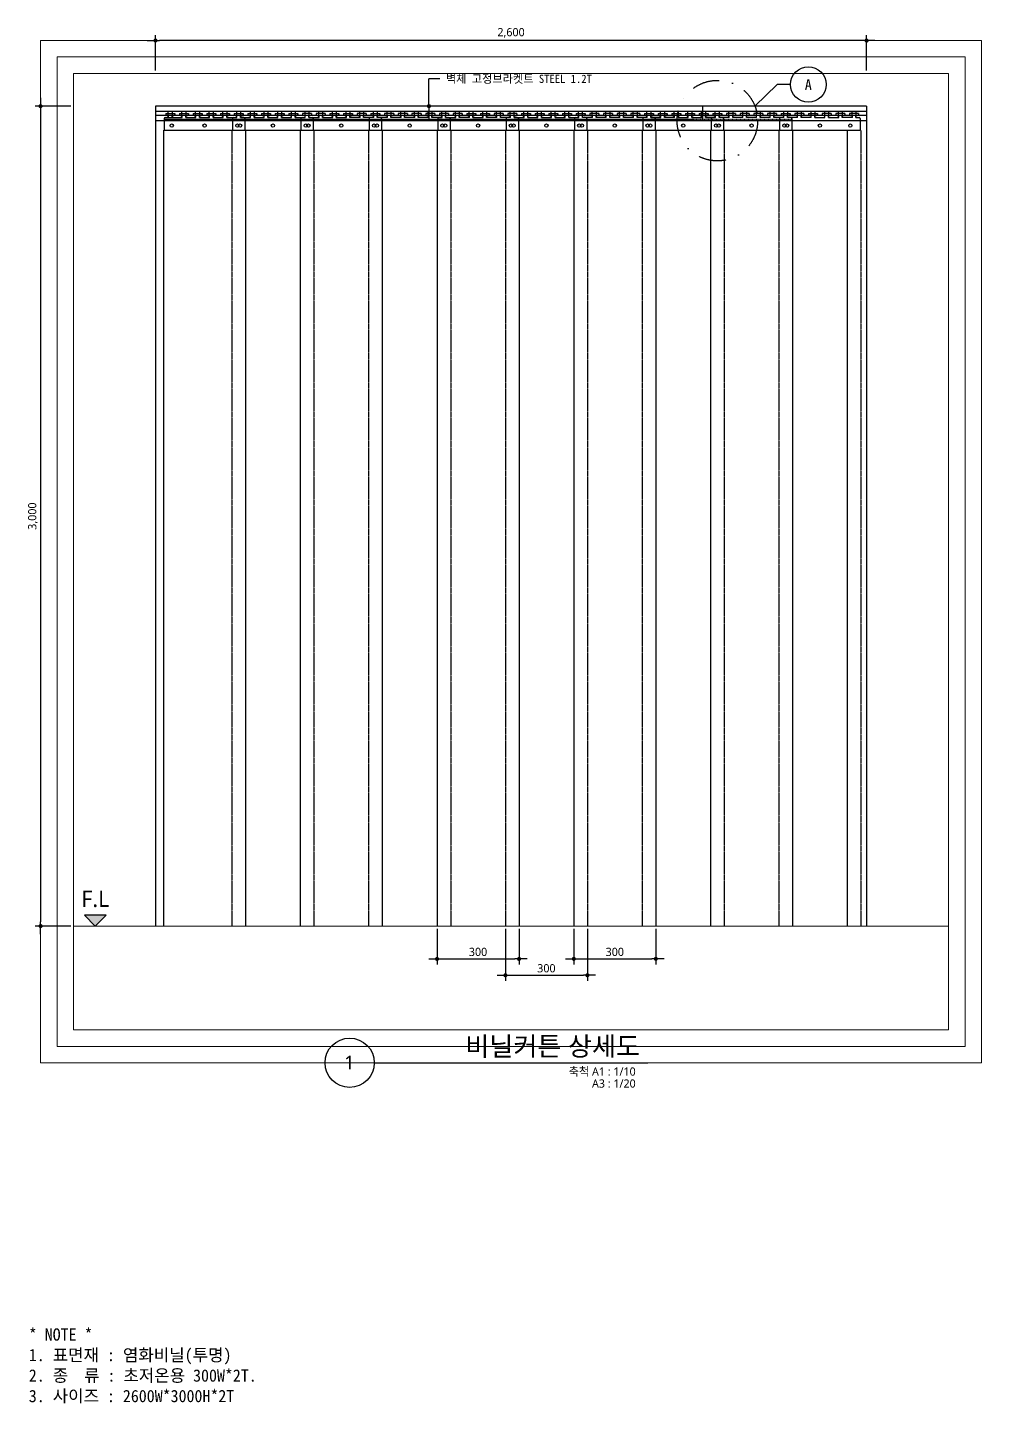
# Model space of a CAD drawing. Header units: millimetres. Extents: x 232323 to 272954, y -5343 to 8721.
# Drawn here: x 261685 to 265173, y 750 to 5785 of the extents above; entities that cross this region are included whole.
import ezdxf
from ezdxf.enums import TextEntityAlignment as Align

# ---------------------------------------------------------------- set-up
doc = ezdxf.new("R2010")
doc.units = ezdxf.units.MM
doc.header["$MEASUREMENT"] = 0
doc.linetypes.add('DASHDOTX2', pattern=[2, 1, -0.5, 0, -0.5])
doc.linetypes.add('HIDDEN', pattern=[0.375, 0.25, -0.125])
doc.layers.get('0').update_dxf_attribs({"linetype": 'CONTINUOUS'})
for name, color, linetype, lineweight in [('A-DIMS', 7, 'CONTINUOUS', 25), ('A-MKXS-LEAD', 7, 'CONTINUOUS', 25), ('A-MKXS-MAK2', 3, 'DASHDOTX2', 25), ('A-MKXS-TEXT1', 3, 'CONTINUOUS', 25), ('A-MKXS-TEXT2', 7, 'CONTINUOUS', 25), ('A-MKXX-NAME', 3, 'CONTINUOUS', 25), ('A-XXXX-FIN2', 6, 'CONTINUOUS', 20), ('A-XXXX-SYMB', 7, 'CONTINUOUS', 25), ('A-XXXX-TXT1', 3, 'CONTINUOUS', 25), ('A-XXXX-TXT2', 3, 'CONTINUOUS', 25)]:
    doc.layers.add(name, color=color, linetype=linetype, lineweight=lineweight)
doc.layers.add('A-XXXX-NPLT', color=144, linetype='CONTINUOUS', lineweight=15, plot=False)
for name, color, linetype in [('BOLT', 8, 'CONTINUOUS'), ('FT', 4, 'CONTINUOUS'), ('HIDDEN2', 4, 'HIDDEN'), ('STRIP', 3, 'CONTINUOUS'), ('부자재', 2, 'CONTINUOUS'), ('비닐시트', 6, 'CONTINUOUS')]:
    doc.layers.add(name, color=color, linetype=linetype)
doc.styles.add('HY울릉도L', font='')
doc.styles.add('돋움체', font='')
doc.styles.add('맑은고딕', font='malgun.ttf')
doc.styles.get('HY울릉도L').set_extended_font_data('HYwulM')
doc.styles.get('돋움체').set_extended_font_data('DotumChe')
doc.dimstyles.new('CDIM', dxfattribs={"dimtxt": 3, "dimasz": 1.5, "dimexe": 2, "dimexo": 1, "dimgap": 1, "dimtad": 1, "dimdec": 0, "dimrnd": 0.5, "dimzin": 0, "dimdsep": 32, "dimlunit": 6, "dimtxsty": 'HY울릉도L', "dimblk1": '_CIDOT', "dimblk2": '_CIDOT', "dimsah": 1, "dimcen": 5.5, "dimclrd": 2, "dimclre": 2, "dimclrt": 7, "dimadec": 0, "dimazin": 0, "dimtfac": 1, "dimtdec": 0, "dimtix": 1, "dimtmove": 2, "dimatfit": 1, "dimldrblk": '_CIDOT', "dimfxl": 1, "dimtolj": 1, "dimtzin": 0, "dimlwd": -1, "dimarcsym": 0})

# ---------------------------------------------------------------- blocks, each defined once
blk = doc.blocks.new('_CIDOT')
at = {"color": 0, "linetype": 'ByBlock'}
blk.add_line((2, 0), (-1, 0), dxfattribs=at)
at = {"color": 0, "linetype": 'ByBlock', "const_width": 0.5}
blk.add_lwpolyline([(-0.25, 0, 1), (0.25, 0, 1)], format="xyb", close=True, dxfattribs=at)
blk = doc.blocks.new('*D106')
at = {"layer": 'A-DIMS', "lineweight": -2, "transparency": 16777216}
for p, q in [((261842.6, 5497), (261712.6, 5497)), ((261842.6, 2497), (261712.6, 2497))]:
    blk.add_line(p, q, dxfattribs=at)
at = {"layer": 'A-DIMS', "transparency": 16777216}
blk.add_line((261732.6, 5482), (261732.6, 2512), dxfattribs=at)
at = {"layer": 'A-DIMS', "transparency": 16777216, "xscale": 15, "yscale": 15, "zscale": 15}
for p, rotation in [((261732.6, 5497), 90), ((261732.6, 2497), 270)]:
    blk.add_blockref('_CIDOT', p, dxfattribs=dict(at, rotation=rotation))
at = {"layer": 'A-DIMS', "color": 3, "transparency": 16777216, "insert": (261704.6, 3997), "char_height": 30, "attachment_point": 5, "rotation": 90, "style": '맑은고딕'}
blk.add_mtext('\\A1;3,000', dxfattribs=at)
blk = doc.blocks.new('*D107')
at = {"layer": 'A-DIMS', "lineweight": -2, "transparency": 16777216}
for p, q in [((262152.6, 5627), (262152.6, 5757)), ((264752.6, 5627), (264752.6, 5757))]:
    blk.add_line(p, q, dxfattribs=at)
at = {"layer": 'A-DIMS', "transparency": 16777216}
blk.add_line((264737.6, 5737), (262167.6, 5737), dxfattribs=at)
at = {"layer": 'A-DIMS', "transparency": 16777216, "xscale": 15, "yscale": 15, "zscale": 15, "rotation": 180}
blk.add_blockref('_CIDOT', (262152.6, 5737), dxfattribs=at)
at = {"layer": 'A-DIMS', "transparency": 16777216, "xscale": 15, "yscale": 15, "zscale": 15}
blk.add_blockref('_CIDOT', (264752.6, 5737), dxfattribs=at)
at = {"layer": 'A-DIMS', "color": 3, "transparency": 16777216, "insert": (263452.6, 5765), "char_height": 30, "attachment_point": 5, "style": '맑은고딕'}
blk.add_mtext('\\A1;2,600', dxfattribs=at)
blk = doc.blocks.new('*D108')
at = {"layer": 'A-DIMS', "lineweight": -2, "transparency": 16777216}
for p, q in [((263182, 2487), (263182, 2357)), ((263482, 2487), (263482, 2357))]:
    blk.add_line(p, q, dxfattribs=at)
at = {"layer": 'A-DIMS', "transparency": 16777216}
blk.add_line((263197, 2377), (263467, 2377), dxfattribs=at)
at = {"layer": 'A-DIMS', "transparency": 16777216, "xscale": 15, "yscale": 15, "zscale": 15, "rotation": 180}
blk.add_blockref('_CIDOT', (263182, 2377), dxfattribs=at)
at = {"layer": 'A-DIMS', "transparency": 16777216, "xscale": 15, "yscale": 15, "zscale": 15}
blk.add_blockref('_CIDOT', (263482, 2377), dxfattribs=at)
at = {"layer": 'A-DIMS', "color": 3, "transparency": 16777216, "insert": (263332, 2402.5), "char_height": 30, "attachment_point": 5, "style": '맑은고딕'}
blk.add_mtext('\\A1;300', dxfattribs=at)
blk = doc.blocks.new('*D109')
at = {"layer": 'A-DIMS', "lineweight": -2, "transparency": 16777216}
for p, q in [((263432, 2487), (263432, 2297)), ((263732, 2487), (263732, 2297))]:
    blk.add_line(p, q, dxfattribs=at)
at = {"layer": 'A-DIMS', "transparency": 16777216}
blk.add_line((263447, 2317), (263717, 2317), dxfattribs=at)
at = {"layer": 'A-DIMS', "transparency": 16777216, "xscale": 15, "yscale": 15, "zscale": 15, "rotation": 180}
blk.add_blockref('_CIDOT', (263432, 2317), dxfattribs=at)
at = {"layer": 'A-DIMS', "transparency": 16777216, "xscale": 15, "yscale": 15, "zscale": 15}
blk.add_blockref('_CIDOT', (263732, 2317), dxfattribs=at)
at = {"layer": 'A-DIMS', "color": 3, "transparency": 16777216, "insert": (263582, 2342.5), "char_height": 30, "attachment_point": 5, "style": '맑은고딕'}
blk.add_mtext('\\A1;300', dxfattribs=at)
blk = doc.blocks.new('*D110')
at = {"layer": 'A-DIMS', "lineweight": -2, "transparency": 16777216}
for p, q in [((263682, 2487), (263682, 2357)), ((263982, 2487), (263982, 2357))]:
    blk.add_line(p, q, dxfattribs=at)
at = {"layer": 'A-DIMS', "transparency": 16777216}
blk.add_line((263697, 2377), (263967, 2377), dxfattribs=at)
at = {"layer": 'A-DIMS', "transparency": 16777216, "xscale": 15, "yscale": 15, "zscale": 15, "rotation": 180}
blk.add_blockref('_CIDOT', (263682, 2377), dxfattribs=at)
at = {"layer": 'A-DIMS', "transparency": 16777216, "xscale": 15, "yscale": 15, "zscale": 15}
blk.add_blockref('_CIDOT', (263982, 2377), dxfattribs=at)
at = {"layer": 'A-DIMS', "color": 3, "transparency": 16777216, "insert": (263832, 2402.5), "char_height": 30, "attachment_point": 5, "style": '맑은고딕'}
blk.add_mtext('\\A1;300', dxfattribs=at)

msp = doc.modelspace()

# ---------------------------------------------------------------- hatches: boundary and pattern name
at = {"layer": 'A-XXXX-SYMB'}
msp.add_hatch(color=256, dxfattribs=at).paths.add_polyline_path([(261932.6, 2497), (261972.6, 2537), (261892.6, 2537)])

# ---------------------------------------------------------------- linework, layer by layer
at = {"color": 2}
for p, q in [((262152.6, 5497), (262152.6, 2497)), ((264752.6, 5497), (262152.6, 5497)), ((263152.6, 5497), (263152.6, 5444)), ((264152.6, 5497), (264152.6, 5444)), ((264752.6, 5497), (264752.6, 2497)), ((262152.6, 5444), (264752.6, 5444))]:
    msp.add_line(p, q, dxfattribs=at)
for p, q in [((262199.5, 5456), (262199.5, 5478)), ((262200.5, 5456), (262213.5, 5456)), ((262214.5, 5456), (262214.5, 5478)), ((262249.5, 5456), (262249.5, 5478)), ((262264.5, 5456), (262264.5, 5478)), ((262299.5, 5456), (262299.5, 5478)), ((262314.5, 5456), (262314.5, 5478)), ((262349.5, 5456), (262349.5, 5478)), ((262364.5, 5456), (262364.5, 5478)), ((262399.5, 5456), (262399.5, 5478)), ((262414.5, 5456), (262414.5, 5478)), ((262449.5, 5456), (262449.5, 5478)), ((262464.5, 5456), (262464.5, 5478)), ((262499.5, 5456), (262499.5, 5478)), ((262514.5, 5456), (262514.5, 5478)), ((262549.5, 5456), (262549.5, 5478)), ((262564.5, 5456), (262564.5, 5478)), ((262599.5, 5456), (262599.5, 5478)), ((262614.5, 5456), (262614.5, 5478)), ((262649.5, 5456), (262649.5, 5478)), ((262664.5, 5456), (262664.5, 5478)), ((262699.5, 5456), (262699.5, 5478)), ((262714.5, 5456), (262714.5, 5478)), ((262749.5, 5456), (262749.5, 5478)), ((262764.5, 5456), (262764.5, 5478)), ((262799.5, 5456), (262799.5, 5478)), ((262814.5, 5456), (262814.5, 5478)), ((262849.5, 5456), (262849.5, 5478)), ((262864.5, 5456), (262864.5, 5478)), ((262899.5, 5456), (262899.5, 5478)), ((262914.5, 5456), (262914.5, 5478)), ((262949.5, 5456), (262949.5, 5478)), ((262964.5, 5456), (262964.5, 5478)), ((262999.5, 5456), (262999.5, 5478)), ((263014.5, 5456), (263014.5, 5478)), ((263049.5, 5456), (263049.5, 5478)), ((263064.5, 5456), (263064.5, 5478)), ((263099.5, 5456), (263099.5, 5478)), ((263114.5, 5456), (263114.5, 5478)), ((263149.5, 5456), (263149.5, 5478)), ((263164.5, 5456), (263164.5, 5478)), ((263199.5, 5456), (263199.5, 5478)), ((263214.5, 5456), (263214.5, 5478)), ((263249.5, 5456), (263249.5, 5478)), ((263264.5, 5456), (263264.5, 5478)), ((263299.5, 5456), (263299.5, 5478)), ((263314.5, 5456), (263314.5, 5478)), ((263349.5, 5456), (263349.5, 5478)), ((263364.5, 5456), (263364.5, 5478)), ((263399.5, 5456), (263399.5, 5478)), ((263414.5, 5456), (263414.5, 5478)), ((263449.5, 5456), (263449.5, 5478)), ((263464.5, 5456), (263464.5, 5478)), ((263499.5, 5456), (263499.5, 5478)), ((263514.5, 5456), (263514.5, 5478)), ((263549.5, 5456), (263549.5, 5478)), ((263564.5, 5456), (263564.5, 5478)), ((263599.5, 5456), (263599.5, 5478)), ((263614.5, 5456), (263614.5, 5478)), ((263649.5, 5456), (263649.5, 5478)), ((263664.5, 5456), (263664.5, 5478)), ((263699.5, 5456), (263699.5, 5478)), ((263714.5, 5456), (263714.5, 5478)), ((263749.5, 5456), (263749.5, 5478)), ((263764.5, 5456), (263764.5, 5478)), ((263799.5, 5456), (263799.5, 5478)), ((263814.5, 5456), (263814.5, 5478)), ((263849.5, 5456), (263849.5, 5478)), ((263864.5, 5456), (263864.5, 5478)), ((263899.5, 5456), (263899.5, 5478)), ((263914.5, 5456), (263914.5, 5478)), ((263949.5, 5456), (263949.5, 5478)), ((263964.5, 5456), (263964.5, 5478)), ((263999.5, 5456), (263999.5, 5478)), ((264014.5, 5456), (264014.5, 5478)), ((264049.5, 5456), (264049.5, 5478)), ((264064.5, 5456), (264064.5, 5478)), ((264099.5, 5456), (264099.5, 5478)), ((264114.5, 5456), (264114.5, 5478)), ((264149.5, 5456), (264149.5, 5478)), ((264164.5, 5456), (264164.5, 5478)), ((264199.5, 5456), (264199.5, 5478)), ((264214.5, 5456), (264214.5, 5478)), ((264249.5, 5456), (264249.5, 5478)), ((264264.5, 5456), (264264.5, 5478)), ((264299.5, 5456), (264299.5, 5478)), ((264314.5, 5456), (264314.5, 5478)), ((264349.5, 5456), (264349.5, 5478)), ((264364.5, 5456), (264364.5, 5478)), ((264399.5, 5456), (264399.5, 5478)), ((264414.5, 5456), (264414.5, 5478)), ((264449.5, 5456), (264449.5, 5478)), ((264464.5, 5456), (264464.5, 5478)), ((264499.5, 5456), (264499.5, 5478)), ((264514.5, 5456), (264514.5, 5478)), ((264549.5, 5456), (264549.5, 5478)), ((264564.5, 5456), (264564.5, 5478)), ((264599.5, 5456), (264599.5, 5478)), ((264614.5, 5456), (264614.5, 5478)), ((264649.5, 5456), (264649.5, 5478)), ((264664.5, 5456), (264664.5, 5478)), ((264699.5, 5456), (264699.5, 5478)), ((264714.5, 5456), (264714.5, 5478))]:
    msp.add_line(p, q)
at = {"color": 4, "linetype": 'HIDDEN', "ltscale": 0.5}
for p, q in [((262432, 5409), (262432, 2497)), ((262732, 5409), (262732, 2497)), ((262932, 5409), (262932, 2497)), ((263232, 5409), (263232, 2497)), ((263432, 5409), (263432, 2497)), ((263732, 5409), (263732, 2497)), ((263932, 5409), (263932, 2497)), ((264232, 5409), (264232, 2497)), ((264432, 5409), (264432, 2497)), ((264732, 5409), (264732, 2497))]:
    msp.add_line(p, q, dxfattribs=at)
at = {"layer": 'A-MKXS-LEAD'}
for p in [(263152.6, 5497), (263192.6, 5597)]:
    msp.add_line(p, (263152.6, 5597), dxfattribs=at)
at = {"layer": 'A-MKXS-LEAD', "const_width": 7.5}
msp.add_lwpolyline([(263148.8, 5497, 1), (263156.3, 5497, 1)], format="xyb", close=True, dxfattribs=at)
at = {"layer": 'A-MKXS-MAK2', "linetype": 'Continuous'}
for p, q in [((264425.1, 5576.2), (264344.5, 5497)), ((264474.5, 5576.2), (264425.1, 5576.2))]:
    msp.add_line(p, q, dxfattribs=at)
msp.add_circle((264539.5, 5576.2), 65, dxfattribs=at)
at = {"layer": 'A-MKXS-MAK2', "ltscale": 100}
msp.add_circle((264207, 5444), 147.3, dxfattribs=at)
at = {"layer": 'A-XXXX-FIN2'}
msp.add_line((265052.6, 2497), (261852.6, 2497), dxfattribs=at)
at = {"layer": 'A-XXXX-NPLT'}
for points in [[(265172.6, 1997), (261732.6, 1997), (261732.6, 5737), (265172.6, 5737)], [(265112.6, 2057), (261792.6, 2057), (261792.6, 5677), (265112.6, 5677)], [(265052.6, 2117), (261852.6, 2117), (261852.6, 5617), (265052.6, 5617)]]:
    msp.add_lwpolyline(points, close=True, dxfattribs=at)
at = {"layer": 'A-XXXX-SYMB'}
for p, q in [((261892.6, 2537), (261932.6, 2497)), ((261972.6, 2537), (261892.6, 2537)), ((261932.6, 2497), (261972.6, 2537)), ((262952.6, 1997), (263952.6, 1997))]:
    msp.add_line(p, q, dxfattribs=at)
msp.add_circle((262862.6, 1997), 90, dxfattribs=at)
at = {"layer": 'BOLT'}
for centre in [(262212, 5426), (262332, 5426), (262452, 5426), (262462, 5426), (262582, 5426), (262702, 5426), (262712, 5426), (262832, 5426), (262952, 5426), (262962, 5426), (263082, 5426), (263202, 5426), (263212, 5426), (263332, 5426), (263452, 5426), (263462, 5426), (263582, 5426), (263702, 5426), (263712, 5426), (263832, 5426), (263952, 5426), (263962, 5426), (264082, 5426), (264202, 5426), (264212, 5426), (264332, 5426), (264452, 5426), (264462, 5426), (264582, 5426), (264693.1, 5426)]:
    msp.add_circle(centre, 6, dxfattribs=at)
at = {"layer": 'FT'}
for p, q in [((264752.6, 5478), (262152.6, 5478)), ((264752.6, 5463), (262152.6, 5463))]:
    msp.add_line(p, q, dxfattribs=at)
at = {"layer": 'HIDDEN2'}
msp.add_line((262184.5, 5449), (264479.5, 5449), dxfattribs=at)
at = {"layer": 'STRIP'}
for p, q in [((262182, 5409), (262182, 2497)), ((262482, 5409), (262482, 2497)), ((262682, 5409), (262682, 2497)), ((262982, 5409), (262982, 2497)), ((263182, 5409), (263182, 2497)), ((263482, 5409), (263482, 2497)), ((263682, 5409), (263682, 2497)), ((263982, 5409), (263982, 2497)), ((264182, 5409), (264182, 2497)), ((264482, 5409), (264482, 2497)), ((264682, 5409), (264682, 2497))]:
    msp.add_line(p, q, dxfattribs=at)
at = {"layer": '부자재', "color": 9}
msp.add_line((262464.5, 5478), (262152.6, 5478), dxfattribs=at)
at = {"layer": '비닐시트'}
for p, q in [((262184.5, 5452), (262184.5, 5409)), ((262188.5, 5456), (262200.5, 5456)), ((262190.5, 5470), (262190.5, 5467)), ((262190.5, 5470), (262223.5, 5470)), ((262194.5, 5463), (262200.5, 5463)), ((262200.5, 5456), (262200.5, 5463)), ((262213.5, 5463), (262219.5, 5463)), ((262213.5, 5456), (262213.5, 5463)), ((262213.5, 5456), (262250.5, 5456)), ((262223.5, 5470), (262223.5, 5467)), ((262240.5, 5470), (262273.5, 5470)), ((262240.5, 5470), (262240.5, 5467)), ((262244.5, 5463), (262250.5, 5463)), ((262250.5, 5456), (262250.5, 5463)), ((262263.5, 5463), (262269.5, 5463)), ((262263.5, 5456), (262263.5, 5463)), ((262263.5, 5456), (262300.5, 5456)), ((262273.5, 5470), (262273.5, 5467)), ((262290.5, 5470), (262323.5, 5470)), ((262290.5, 5470), (262290.5, 5467)), ((262294.5, 5463), (262300.5, 5463)), ((262300.5, 5456), (262300.5, 5463)), ((262313.5, 5463), (262319.5, 5463)), ((262313.5, 5456), (262313.5, 5463)), ((262313.5, 5456), (262350.5, 5456)), ((262323.5, 5470), (262323.5, 5467)), ((262340.5, 5470), (262373.5, 5470)), ((262340.5, 5470), (262340.5, 5467)), ((262344.5, 5463), (262350.5, 5463)), ((262350.5, 5456), (262350.5, 5463)), ((262363.5, 5463), (262369.5, 5463)), ((262363.5, 5456), (262363.5, 5463)), ((262363.5, 5456), (262400.5, 5456)), ((262373.5, 5470), (262373.5, 5467)), ((262390.5, 5470), (262390.5, 5467)), ((262390.5, 5470), (262423.5, 5470)), ((262394.5, 5463), (262400.5, 5463)), ((262400.5, 5456), (262400.5, 5463)), ((262413.5, 5463), (262419.5, 5463)), ((262413.5, 5456), (262413.5, 5463)), ((262413.5, 5456), (262450.5, 5456)), ((262423.5, 5470), (262423.5, 5467)), ((262434.5, 5452), (262434.5, 5409)), ((262440.5, 5470), (262473.5, 5470)), ((262440.5, 5470), (262440.5, 5467)), ((262444.5, 5463), (262450.5, 5463)), ((262450.5, 5456), (262450.5, 5463)), ((262463.5, 5456), (262463.5, 5463)), ((262463.5, 5463), (262469.5, 5463)), ((262463.5, 5456), (262500.5, 5456)), ((262475.5, 5456), (262463.5, 5456)), ((262473.5, 5470), (262473.5, 5467)), ((262479.5, 5452), (262479.5, 5409)), ((262490.5, 5470), (262523.5, 5470)), ((262490.5, 5470), (262490.5, 5467)), ((262494.5, 5463), (262500.5, 5463)), ((262500.5, 5456), (262500.5, 5463)), ((262513.5, 5456), (262513.5, 5463)), ((262513.5, 5463), (262519.5, 5463)), ((262513.5, 5456), (262550.5, 5456)), ((262523.5, 5470), (262523.5, 5467)), ((262540.5, 5470), (262540.5, 5467)), ((262540.5, 5470), (262573.5, 5470)), ((262544.5, 5463), (262550.5, 5463)), ((262550.5, 5456), (262550.5, 5463)), ((262563.5, 5463), (262569.5, 5463)), ((262563.5, 5456), (262563.5, 5463)), ((262563.5, 5456), (262600.5, 5456)), ((262573.5, 5470), (262573.5, 5467)), ((262590.5, 5470), (262590.5, 5467)), ((262590.5, 5470), (262623.5, 5470)), ((262594.5, 5463), (262600.5, 5463)), ((262600.5, 5456), (262600.5, 5463)), ((262613.5, 5456), (262613.5, 5463)), ((262613.5, 5463), (262619.5, 5463)), ((262613.5, 5456), (262650.5, 5456)), ((262623.5, 5470), (262623.5, 5467)), ((262640.5, 5470), (262640.5, 5467)), ((262640.5, 5470), (262673.5, 5470)), ((262644.5, 5463), (262650.5, 5463)), ((262650.5, 5456), (262650.5, 5463)), ((262663.5, 5463), (262669.5, 5463)), ((262663.5, 5456), (262663.5, 5463)), ((262663.5, 5456), (262700.5, 5456)), ((262673.5, 5470), (262673.5, 5467)), ((262684.5, 5452), (262684.5, 5409)), ((262690.5, 5470), (262690.5, 5467)), ((262723.5, 5470), (262690.5, 5470)), ((262700.5, 5463), (262694.5, 5463)), ((262700.5, 5456), (262700.5, 5463)), ((262719.5, 5463), (262713.5, 5463)), ((262713.5, 5456), (262713.5, 5463)), ((262713.5, 5456), (262750.5, 5456)), ((262723.5, 5470), (262723.5, 5467)), ((262729.5, 5452), (262729.5, 5409)), ((262773.5, 5470), (262740.5, 5470)), ((262740.5, 5470), (262740.5, 5467)), ((262744.5, 5463), (262750.5, 5463)), ((262750.5, 5456), (262750.5, 5463)), ((262763.5, 5456), (262763.5, 5463)), ((262763.5, 5463), (262769.5, 5463)), ((262763.5, 5456), (262800.5, 5456)), ((262773.5, 5470), (262773.5, 5467)), ((262790.5, 5470), (262823.5, 5470)), ((262790.5, 5470), (262790.5, 5467)), ((262794.5, 5463), (262800.5, 5463)), ((262800.5, 5456), (262800.5, 5463)), ((262813.5, 5463), (262819.5, 5463)), ((262813.5, 5456), (262813.5, 5463)), ((262813.5, 5456), (262850.5, 5456)), ((262823.5, 5470), (262823.5, 5467)), ((262840.5, 5470), (262840.5, 5467)), ((262840.5, 5470), (262873.5, 5470)), ((262844.5, 5463), (262850.5, 5463)), ((262850.5, 5456), (262850.5, 5463)), ((262863.5, 5463), (262869.5, 5463)), ((262863.5, 5456), (262863.5, 5463)), ((262900.5, 5456), (262863.5, 5456)), ((262873.5, 5470), (262873.5, 5467)), ((262890.5, 5470), (262890.5, 5467)), ((262923.5, 5470), (262890.5, 5470)), ((262894.5, 5463), (262900.5, 5463)), ((262900.5, 5456), (262900.5, 5463)), ((262913.5, 5456), (262913.5, 5463)), ((262919.5, 5463), (262913.5, 5463)), ((262950.5, 5456), (262913.5, 5456)), ((262923.5, 5470), (262923.5, 5467)), ((262934.5, 5452), (262934.5, 5409)), ((262940.5, 5470), (262940.5, 5467)), ((262940.5, 5470), (262973.5, 5470)), ((262950.5, 5463), (262944.5, 5463)), ((262950.5, 5456), (262950.5, 5463)), ((262963.5, 5456), (262963.5, 5463)), ((262969.5, 5463), (262963.5, 5463)), ((263000.5, 5456), (262963.5, 5456)), ((262973.5, 5470), (262973.5, 5467)), ((262979.5, 5452), (262979.5, 5409)), ((262990.5, 5470), (262990.5, 5467)), ((263023.5, 5470), (262990.5, 5470)), ((263000.5, 5463), (262994.5, 5463)), ((263000.5, 5456), (263000.5, 5463)), ((263019.5, 5463), (263013.5, 5463)), ((263013.5, 5456), (263013.5, 5463)), ((263050.5, 5456), (263013.5, 5456)), ((263023.5, 5470), (263023.5, 5467)), ((263040.5, 5470), (263040.5, 5467)), ((263073.5, 5470), (263040.5, 5470)), ((263050.5, 5463), (263044.5, 5463)), ((263050.5, 5456), (263050.5, 5463)), ((263069.5, 5463), (263063.5, 5463)), ((263063.5, 5456), (263063.5, 5463)), ((263100.5, 5456), (263063.5, 5456)), ((263073.5, 5470), (263073.5, 5467)), ((263123.5, 5470), (263090.5, 5470)), ((263090.5, 5470), (263090.5, 5467)), ((263100.5, 5463), (263094.5, 5463)), ((263100.5, 5456), (263100.5, 5463)), ((263113.5, 5456), (263113.5, 5463)), ((263119.5, 5463), (263113.5, 5463)), ((263150.5, 5456), (263113.5, 5456)), ((263123.5, 5470), (263123.5, 5467)), ((263173.5, 5470), (263140.5, 5470)), ((263140.5, 5470), (263140.5, 5467)), ((263150.5, 5463), (263144.5, 5463)), ((263150.5, 5456), (263150.5, 5463)), ((263163.5, 5456), (263163.5, 5463)), ((263169.5, 5463), (263163.5, 5463)), ((263200.5, 5456), (263163.5, 5456)), ((263173.5, 5470), (263173.5, 5467)), ((263184.5, 5452), (263184.5, 5409)), ((263188.5, 5456), (263200.5, 5456)), ((263190.5, 5470), (263190.5, 5467)), ((263223.5, 5470), (263190.5, 5470)), ((263200.5, 5463), (263194.5, 5463)), ((263200.5, 5456), (263200.5, 5463)), ((263213.5, 5456), (263213.5, 5463)), ((263219.5, 5463), (263213.5, 5463)), ((263213.5, 5456), (263250.5, 5456)), ((263223.5, 5470), (263223.5, 5467)), ((263229.5, 5452), (263229.5, 5409)), ((263240.5, 5470), (263240.5, 5467)), ((263273.5, 5470), (263240.5, 5470)), ((263250.5, 5463), (263244.5, 5463)), ((263250.5, 5456), (263250.5, 5463)), ((263263.5, 5456), (263263.5, 5463)), ((263269.5, 5463), (263263.5, 5463)), ((263300.5, 5456), (263263.5, 5456)), ((263273.5, 5470), (263273.5, 5467)), ((263290.5, 5470), (263323.5, 5470)), ((263290.5, 5470), (263290.5, 5467)), ((263294.5, 5463), (263300.5, 5463)), ((263300.5, 5456), (263300.5, 5463)), ((263313.5, 5463), (263319.5, 5463)), ((263313.5, 5456), (263313.5, 5463)), ((263313.5, 5456), (263350.5, 5456)), ((263323.5, 5470), (263323.5, 5467)), ((263340.5, 5470), (263373.5, 5470)), ((263340.5, 5470), (263340.5, 5467)), ((263350.5, 5463), (263344.5, 5463)), ((263350.5, 5456), (263350.5, 5463)), ((263363.5, 5463), (263369.5, 5463)), ((263363.5, 5456), (263363.5, 5463)), ((263400.5, 5456), (263363.5, 5456)), ((263373.5, 5470), (263373.5, 5467)), ((263390.5, 5470), (263390.5, 5467)), ((263423.5, 5470), (263390.5, 5470)), ((263394.5, 5463), (263400.5, 5463)), ((263400.5, 5456), (263400.5, 5463)), ((263413.5, 5456), (263413.5, 5463)), ((263419.5, 5463), (263413.5, 5463)), ((263450.5, 5456), (263413.5, 5456)), ((263423.5, 5470), (263423.5, 5467)), ((263434.5, 5452), (263434.5, 5409)), ((263440.5, 5470), (263440.5, 5467)), ((263473.5, 5470), (263440.5, 5470)), ((263444.5, 5463), (263450.5, 5463)), ((263450.5, 5456), (263450.5, 5463)), ((263463.5, 5456), (263463.5, 5463)), ((263463.5, 5463), (263469.5, 5463)), ((263475.5, 5456), (263463.5, 5456)), ((263463.5, 5456), (263500.5, 5456)), ((263473.5, 5470), (263473.5, 5467)), ((263479.5, 5452), (263479.5, 5409)), ((263490.5, 5470), (263523.5, 5470)), ((263490.5, 5470), (263490.5, 5467)), ((263494.5, 5463), (263500.5, 5463)), ((263500.5, 5456), (263500.5, 5463)), ((263513.5, 5456), (263513.5, 5463)), ((263513.5, 5463), (263519.5, 5463)), ((263513.5, 5456), (263550.5, 5456)), ((263523.5, 5470), (263523.5, 5467)), ((263540.5, 5470), (263540.5, 5467)), ((263540.5, 5470), (263573.5, 5470)), ((263544.5, 5463), (263550.5, 5463)), ((263550.5, 5456), (263550.5, 5463)), ((263563.5, 5456), (263563.5, 5463)), ((263563.5, 5463), (263569.5, 5463)), ((263563.5, 5456), (263600.5, 5456)), ((263573.5, 5470), (263573.5, 5467)), ((263590.5, 5470), (263590.5, 5467)), ((263590.5, 5470), (263623.5, 5470)), ((263594.5, 5463), (263600.5, 5463)), ((263600.5, 5456), (263600.5, 5463)), ((263613.5, 5463), (263619.5, 5463)), ((263613.5, 5456), (263613.5, 5463)), ((263613.5, 5456), (263650.5, 5456)), ((263623.5, 5470), (263623.5, 5467)), ((263640.5, 5470), (263673.5, 5470)), ((263640.5, 5470), (263640.5, 5467)), ((263644.5, 5463), (263650.5, 5463)), ((263650.5, 5456), (263650.5, 5463)), ((263663.5, 5463), (263669.5, 5463)), ((263663.5, 5456), (263663.5, 5463)), ((263663.5, 5456), (263700.5, 5456)), ((263673.5, 5470), (263673.5, 5467)), ((263684.5, 5452), (263684.5, 5409)), ((263690.5, 5470), (263723.5, 5470)), ((263690.5, 5470), (263690.5, 5467)), ((263700.5, 5463), (263694.5, 5463)), ((263700.5, 5456), (263700.5, 5463)), ((263719.5, 5463), (263713.5, 5463)), ((263713.5, 5456), (263713.5, 5463)), ((263750.5, 5456), (263713.5, 5456)), ((263723.5, 5470), (263723.5, 5467)), ((263729.5, 5452), (263729.5, 5409)), ((263740.5, 5470), (263740.5, 5467)), ((263773.5, 5470), (263740.5, 5470)), ((263750.5, 5463), (263744.5, 5463)), ((263750.5, 5456), (263750.5, 5463)), ((263769.5, 5463), (263763.5, 5463)), ((263763.5, 5456), (263763.5, 5463)), ((263800.5, 5456), (263763.5, 5456)), ((263773.5, 5470), (263773.5, 5467)), ((263790.5, 5470), (263790.5, 5467)), ((263823.5, 5470), (263790.5, 5470)), ((263800.5, 5463), (263794.5, 5463)), ((263800.5, 5456), (263800.5, 5463)), ((263819.5, 5463), (263813.5, 5463)), ((263813.5, 5456), (263813.5, 5463)), ((263850.5, 5456), (263813.5, 5456)), ((263823.5, 5470), (263823.5, 5467)), ((263840.5, 5470), (263840.5, 5467)), ((263873.5, 5470), (263840.5, 5470)), ((263850.5, 5463), (263844.5, 5463)), ((263850.5, 5456), (263850.5, 5463)), ((263863.5, 5456), (263863.5, 5463)), ((263869.5, 5463), (263863.5, 5463)), ((263900.5, 5456), (263863.5, 5456)), ((263873.5, 5470), (263873.5, 5467)), ((263923.5, 5470), (263890.5, 5470)), ((263890.5, 5470), (263890.5, 5467)), ((263900.5, 5463), (263894.5, 5463)), ((263900.5, 5456), (263900.5, 5463)), ((263913.5, 5456), (263913.5, 5463)), ((263919.5, 5463), (263913.5, 5463)), ((263950.5, 5456), (263913.5, 5456)), ((263923.5, 5470), (263923.5, 5467)), ((263934.5, 5452), (263934.5, 5409)), ((263940.5, 5470), (263940.5, 5467)), ((263940.5, 5470), (263973.5, 5470)), ((263950.5, 5463), (263944.5, 5463)), ((263950.5, 5456), (263950.5, 5463)), ((263963.5, 5463), (263969.5, 5463)), ((263963.5, 5456), (263963.5, 5463)), ((263963.5, 5456), (264000.5, 5456)), ((264000.5, 5456), (263963.5, 5456)), ((263973.5, 5470), (263973.5, 5467)), ((263979.5, 5452), (263979.5, 5409)), ((263990.5, 5470), (264023.5, 5470)), ((263990.5, 5470), (263990.5, 5467)), ((263994.5, 5463), (264000.5, 5463)), ((264000.5, 5456), (264000.5, 5463)), ((264013.5, 5463), (264019.5, 5463)), ((264013.5, 5456), (264013.5, 5463)), ((264050.5, 5456), (264013.5, 5456)), ((264023.5, 5470), (264023.5, 5467)), ((264040.5, 5470), (264040.5, 5467)), ((264040.5, 5470), (264073.5, 5470)), ((264044.5, 5463), (264050.5, 5463)), ((264050.5, 5456), (264050.5, 5463)), ((264063.5, 5463), (264069.5, 5463)), ((264063.5, 5456), (264063.5, 5463)), ((264063.5, 5456), (264100.5, 5456)), ((264073.5, 5470), (264073.5, 5467)), ((264090.5, 5470), (264090.5, 5467)), ((264090.5, 5470), (264123.5, 5470)), ((264094.5, 5463), (264100.5, 5463)), ((264100.5, 5456), (264100.5, 5463)), ((264113.5, 5463), (264119.5, 5463)), ((264113.5, 5456), (264113.5, 5463)), ((264113.5, 5456), (264150.5, 5456)), ((264123.5, 5470), (264123.5, 5467)), ((264140.5, 5470), (264140.5, 5467)), ((264140.5, 5470), (264173.5, 5470)), ((264144.5, 5463), (264150.5, 5463)), ((264150.5, 5456), (264150.5, 5463)), ((264163.5, 5463), (264169.5, 5463)), ((264163.5, 5456), (264163.5, 5463)), ((264163.5, 5456), (264200.5, 5456)), ((264200.5, 5456), (264163.5, 5456)), ((264173.5, 5470), (264173.5, 5467)), ((264184.5, 5452), (264184.5, 5409)), ((264190.5, 5470), (264223.5, 5470)), ((264190.5, 5470), (264190.5, 5467)), ((264194.5, 5463), (264200.5, 5463)), ((264200.5, 5456), (264200.5, 5463)), ((264213.5, 5456), (264213.5, 5463)), ((264219.5, 5463), (264213.5, 5463)), ((264250.5, 5456), (264213.5, 5456)), ((264223.5, 5470), (264223.5, 5467)), ((264229.5, 5452), (264229.5, 5409)), ((264240.5, 5470), (264240.5, 5467)), ((264273.5, 5470), (264240.5, 5470)), ((264250.5, 5463), (264244.5, 5463)), ((264250.5, 5456), (264250.5, 5463)), ((264269.5, 5463), (264263.5, 5463)), ((264263.5, 5456), (264263.5, 5463)), ((264300.5, 5456), (264263.5, 5456)), ((264273.5, 5470), (264273.5, 5467)), ((264323.5, 5470), (264290.5, 5470)), ((264290.5, 5470), (264290.5, 5467)), ((264300.5, 5463), (264294.5, 5463)), ((264300.5, 5456), (264300.5, 5463)), ((264313.5, 5456), (264313.5, 5463)), ((264319.5, 5463), (264313.5, 5463)), ((264350.5, 5456), (264313.5, 5456)), ((264323.5, 5470), (264323.5, 5467)), ((264373.5, 5470), (264340.5, 5470)), ((264340.5, 5470), (264340.5, 5467)), ((264350.5, 5463), (264344.5, 5463)), ((264350.5, 5456), (264350.5, 5463)), ((264369.5, 5463), (264363.5, 5463)), ((264363.5, 5456), (264363.5, 5463)), ((264400.5, 5456), (264363.5, 5456)), ((264373.5, 5470), (264373.5, 5467)), ((264423.5, 5470), (264390.5, 5470)), ((264390.5, 5470), (264390.5, 5467)), ((264400.5, 5463), (264394.5, 5463)), ((264400.5, 5456), (264400.5, 5463)), ((264419.5, 5463), (264413.5, 5463)), ((264413.5, 5456), (264413.5, 5463)), ((264450.5, 5456), (264413.5, 5456)), ((264423.5, 5470), (264423.5, 5467)), ((264434.5, 5452), (264434.5, 5409)), ((264440.5, 5470), (264473.5, 5470)), ((264440.5, 5470), (264440.5, 5467)), ((264450.5, 5463), (264444.5, 5463)), ((264450.5, 5456), (264450.5, 5463)), ((264463.5, 5456), (264463.5, 5463)), ((264469.5, 5463), (264463.5, 5463)), ((264500.5, 5456), (264463.5, 5456)), ((264473.5, 5470), (264473.5, 5467)), ((264479.5, 5452), (264479.5, 5409)), ((264523.5, 5470), (264490.5, 5470)), ((264490.5, 5470), (264490.5, 5467)), ((264500.5, 5456), (264500.5, 5463)), ((264513.5, 5456), (264513.5, 5463)), ((264519.5, 5463), (264513.5, 5463)), ((264550.5, 5456), (264513.5, 5456)), ((264523.5, 5470), (264523.5, 5467)), ((264540.5, 5470), (264573.5, 5470)), ((264540.5, 5470), (264540.5, 5467)), ((264550.5, 5463), (264544.5, 5463)), ((264550.5, 5456), (264550.5, 5463)), ((264569.5, 5463), (264563.5, 5463)), ((264563.5, 5456), (264563.5, 5463)), ((264563.5, 5456), (264600.5, 5456)), ((264573.5, 5470), (264573.5, 5467)), ((264590.5, 5470), (264590.5, 5467)), ((264623.5, 5470), (264590.5, 5470)), ((264600.5, 5456), (264600.5, 5463)), ((264613.5, 5456), (264613.5, 5463)), ((264619.5, 5463), (264613.5, 5463)), ((264613.5, 5456), (264650.5, 5456)), ((264623.5, 5470), (264623.5, 5467)), ((264640.5, 5470), (264640.5, 5467)), ((264673.5, 5470), (264640.5, 5470)), ((264650.5, 5463), (264644.5, 5463)), ((264650.5, 5456), (264650.5, 5463)), ((264669.5, 5463), (264663.5, 5463)), ((264663.5, 5456), (264663.5, 5463)), ((264700.5, 5456), (264663.5, 5456)), ((264673.5, 5470), (264673.5, 5467)), ((264690.5, 5470), (264690.5, 5467)), ((264723.5, 5470), (264690.5, 5470)), ((264700.5, 5463), (264694.5, 5463)), ((264700.5, 5456), (264700.5, 5463)), ((264713.5, 5456), (264713.5, 5463)), ((264719.5, 5463), (264713.5, 5463)), ((264713.5, 5456), (264725.5, 5456)), ((264723.5, 5470), (264723.5, 5467)), ((264729.5, 5452), (264729.5, 5409)), ((262184.5, 5409), (264729.5, 5409))]:
    msp.add_line(p, q, dxfattribs=at)
for centre, start, end in [((262188.5, 5452), 90, 180), ((262194.5, 5467), 180, 270), ((262219.5, 5467), 270, 0), ((262244.5, 5467), 180, 270), ((262269.5, 5467), 270, 0), ((262294.5, 5467), 180, 270), ((262319.5, 5467), 270, 0), ((262344.5, 5467), 180, 270), ((262369.5, 5467), 270, 0), ((262394.5, 5467), 180, 270), ((262419.5, 5467), 270, 0), ((262438.5, 5452), 90, 180), ((262444.5, 5467), 180, 270), ((262469.5, 5467), 270, 0), ((262475.5, 5452), 0, 90), ((262494.5, 5467), 180, 270), ((262519.5, 5467), 270, 0), ((262544.5, 5467), 180, 270), ((262569.5, 5467), 270, 0), ((262594.5, 5467), 180, 270), ((262619.5, 5467), 270, 0), ((262644.5, 5467), 180, 270), ((262669.5, 5467), 270, 0), ((262688.5, 5452), 90, 180), ((262694.5, 5467), 180, 270), ((262719.5, 5467), 270, 0), ((262725.5, 5452), 0, 90), ((262744.5, 5467), 180, 270), ((262769.5, 5467), 270, 0), ((262794.5, 5467), 180, 270), ((262819.5, 5467), 270, 0), ((262844.5, 5467), 180, 270), ((262869.5, 5467), 270, 0), ((262894.5, 5467), 180, 270), ((262919.5, 5467), 270, 0), ((262938.5, 5452), 90, 180), ((262944.5, 5467), 180, 270), ((262969.5, 5467), 270, 0), ((262975.5, 5452), 0, 90), ((262994.5, 5467), 180, 270), ((263019.5, 5467), 270, 0), ((263044.5, 5467), 180, 270), ((263069.5, 5467), 270, 0), ((263094.5, 5467), 180, 270), ((263119.5, 5467), 270, 0), ((263144.5, 5467), 180, 270), ((263169.5, 5467), 270, 0), ((263188.5, 5452), 90, 180), ((263194.5, 5467), 180, 270), ((263219.5, 5467), 270, 0), ((263225.5, 5452), 0, 90), ((263244.5, 5467), 180, 270), ((263269.5, 5467), 270, 0), ((263294.5, 5467), 180, 270), ((263319.5, 5467), 270, 0), ((263344.5, 5467), 180, 270), ((263369.5, 5467), 270, 0), ((263394.5, 5467), 180, 270), ((263419.5, 5467), 270, 0), ((263438.5, 5452), 90, 180), ((263444.5, 5467), 180, 270), ((263469.5, 5467), 270, 0), ((263475.5, 5452), 0, 90), ((263494.5, 5467), 180, 270), ((263519.5, 5467), 270, 0), ((263544.5, 5467), 180, 270), ((263569.5, 5467), 270, 0), ((263594.5, 5467), 180, 270), ((263619.5, 5467), 270, 0), ((263644.5, 5467), 180, 270), ((263669.5, 5467), 270, 0), ((263688.5, 5452), 90, 180), ((263694.5, 5467), 180, 270), ((263719.5, 5467), 270, 0), ((263725.5, 5452), 0, 90), ((263744.5, 5467), 180, 270), ((263769.5, 5467), 270, 0), ((263794.5, 5467), 180, 270), ((263819.5, 5467), 270, 0), ((263844.5, 5467), 180, 270), ((263869.5, 5467), 270, 0), ((263894.5, 5467), 180, 270), ((263919.5, 5467), 270, 0), ((263938.5, 5452), 90, 180), ((263944.5, 5467), 180, 270), ((263969.5, 5467), 270, 0), ((263975.5, 5452), 0, 90), ((263994.5, 5467), 180, 270), ((264019.5, 5467), 270, 0), ((264044.5, 5467), 180, 270), ((264069.5, 5467), 270, 0), ((264094.5, 5467), 180, 270), ((264119.5, 5467), 270, 0), ((264144.5, 5467), 180, 270), ((264169.5, 5467), 270, 0), ((264188.5, 5452), 90, 180), ((264194.5, 5467), 180, 270), ((264219.5, 5467), 270, 0), ((264225.5, 5452), 0, 90), ((264244.5, 5467), 180, 270), ((264269.5, 5467), 270, 0), ((264294.5, 5467), 180, 270), ((264319.5, 5467), 270, 0), ((264344.5, 5467), 180, 270), ((264369.5, 5467), 270, 0), ((264394.5, 5467), 180, 270), ((264419.5, 5467), 270, 0), ((264438.5, 5452), 90, 180), ((264444.5, 5467), 180, 270), ((264469.5, 5467), 270, 0), ((264475.5, 5452), 0, 90), ((264494.5, 5467), 180, 270), ((264519.5, 5467), 270, 0), ((264544.5, 5467), 180, 270), ((264569.5, 5467), 270, 0), ((264594.5, 5467), 180, 270), ((264619.5, 5467), 270, 0), ((264644.5, 5467), 180, 270), ((264669.5, 5467), 270, 0), ((264694.5, 5467), 180, 270), ((264719.5, 5467), 270, 0), ((264725.5, 5452), 0, 90)]:
    msp.add_arc(centre, 4, start, end, dxfattribs=at)

# ---------------------------------------------------------------- texts
at = {"layer": 'A-MKXS-TEXT1', "style": '돋움체'}
msp.add_text('벽체 고정브라켓트 STEEL 1.2T  ', height=30, rotation=360, dxfattribs=at).set_placement((263214.5, 5597), align=Align.MIDDLE_LEFT)
at = {"layer": 'A-MKXS-TEXT2', "style": '돋움체'}
msp.add_text('A', height=40, dxfattribs=at).set_placement((264539.5, 5575.7), align=Align.MIDDLE)
at = {"layer": 'A-MKXX-NAME', "insert": (261689.6, 750.3), "char_height": 45, "width": 1270.367, "attachment_point": 7, "style": '돋움체'}
msp.add_mtext('* NOTE *\\P1. 표면재 : 염화비닐(투명)\\P2. 종  류 : 초저온용 300W*2T.\\P3. 사이즈 : 2600W*3000H*2T', dxfattribs=at)
at = {"layer": 'A-XXXX-TXT1', "style": '맑은고딕'}
msp.add_text('비닐커튼 상세도', height=70, dxfattribs=at).set_placement((263924, 2001.5), align=Align.BOTTOM_RIGHT)
msp.add_text('1', height=50, dxfattribs=at).set_placement((262861.4, 1998.1), align=Align.MIDDLE)
for s, p in [('축척 A1 : 1/10', (263908.4, 1979.8)), ('A3 : 1/20', (263908.4, 1936))]:
    msp.add_text(s, height=30, dxfattribs=at).set_placement(p, align=Align.TOP_RIGHT)
at = {"layer": 'A-XXXX-TXT2', "style": '맑은고딕'}
msp.add_text('F.L', height=60, dxfattribs=at).set_placement((261932.6, 2597), align=Align.MIDDLE_CENTER)

# ---------------------------------------------------------------- dimensions: what is measured, and where the dimension line sits
at = {"layer": 'A-DIMS'}
for base, p1, p2, angle, picture, middle in [((262152.6, 5737), (264752.6, 5617), (262152.6, 5617), 180, '*D107', (263452.6, 5765)), ((261732.6, 2497), (261852.6, 5497), (261852.6, 2497), 270, '*D106', (261704.6, 3997))]:
    dim = msp.add_linear_dim(base=base, p1=p1, p2=p2, angle=angle, dimstyle='CDIM', override={"dimscale": 10, "dimtxsty": '맑은고딕', "dimclrd": 256, "dimclre": 256, "dimclrt": 3}, dxfattribs=at)
    dim.commit()
    dim.dimension.update_dxf_attribs({"geometry": picture, "text_midpoint": middle})
for base, p1, p2, picture, middle in [((263482, 2377), (263182, 2497), (263482, 2497), '*D108', (263332, 2402.5)), ((263732, 2317), (263432, 2497), (263732, 2497), '*D109', (263582, 2342.5)), ((263982, 2377), (263682, 2497), (263982, 2497), '*D110', (263832, 2402.5))]:
    dim = msp.add_linear_dim(base=base, p1=p1, p2=p2, dimstyle='CDIM', override={"dimscale": 10, "dimtxsty": '맑은고딕', "dimclrd": 256, "dimclre": 256, "dimclrt": 3}, dxfattribs=at)
    dim.commit()
    dim.dimension.update_dxf_attribs({"geometry": picture, "text_midpoint": middle})

doc.saveas('drawing.dxf')
